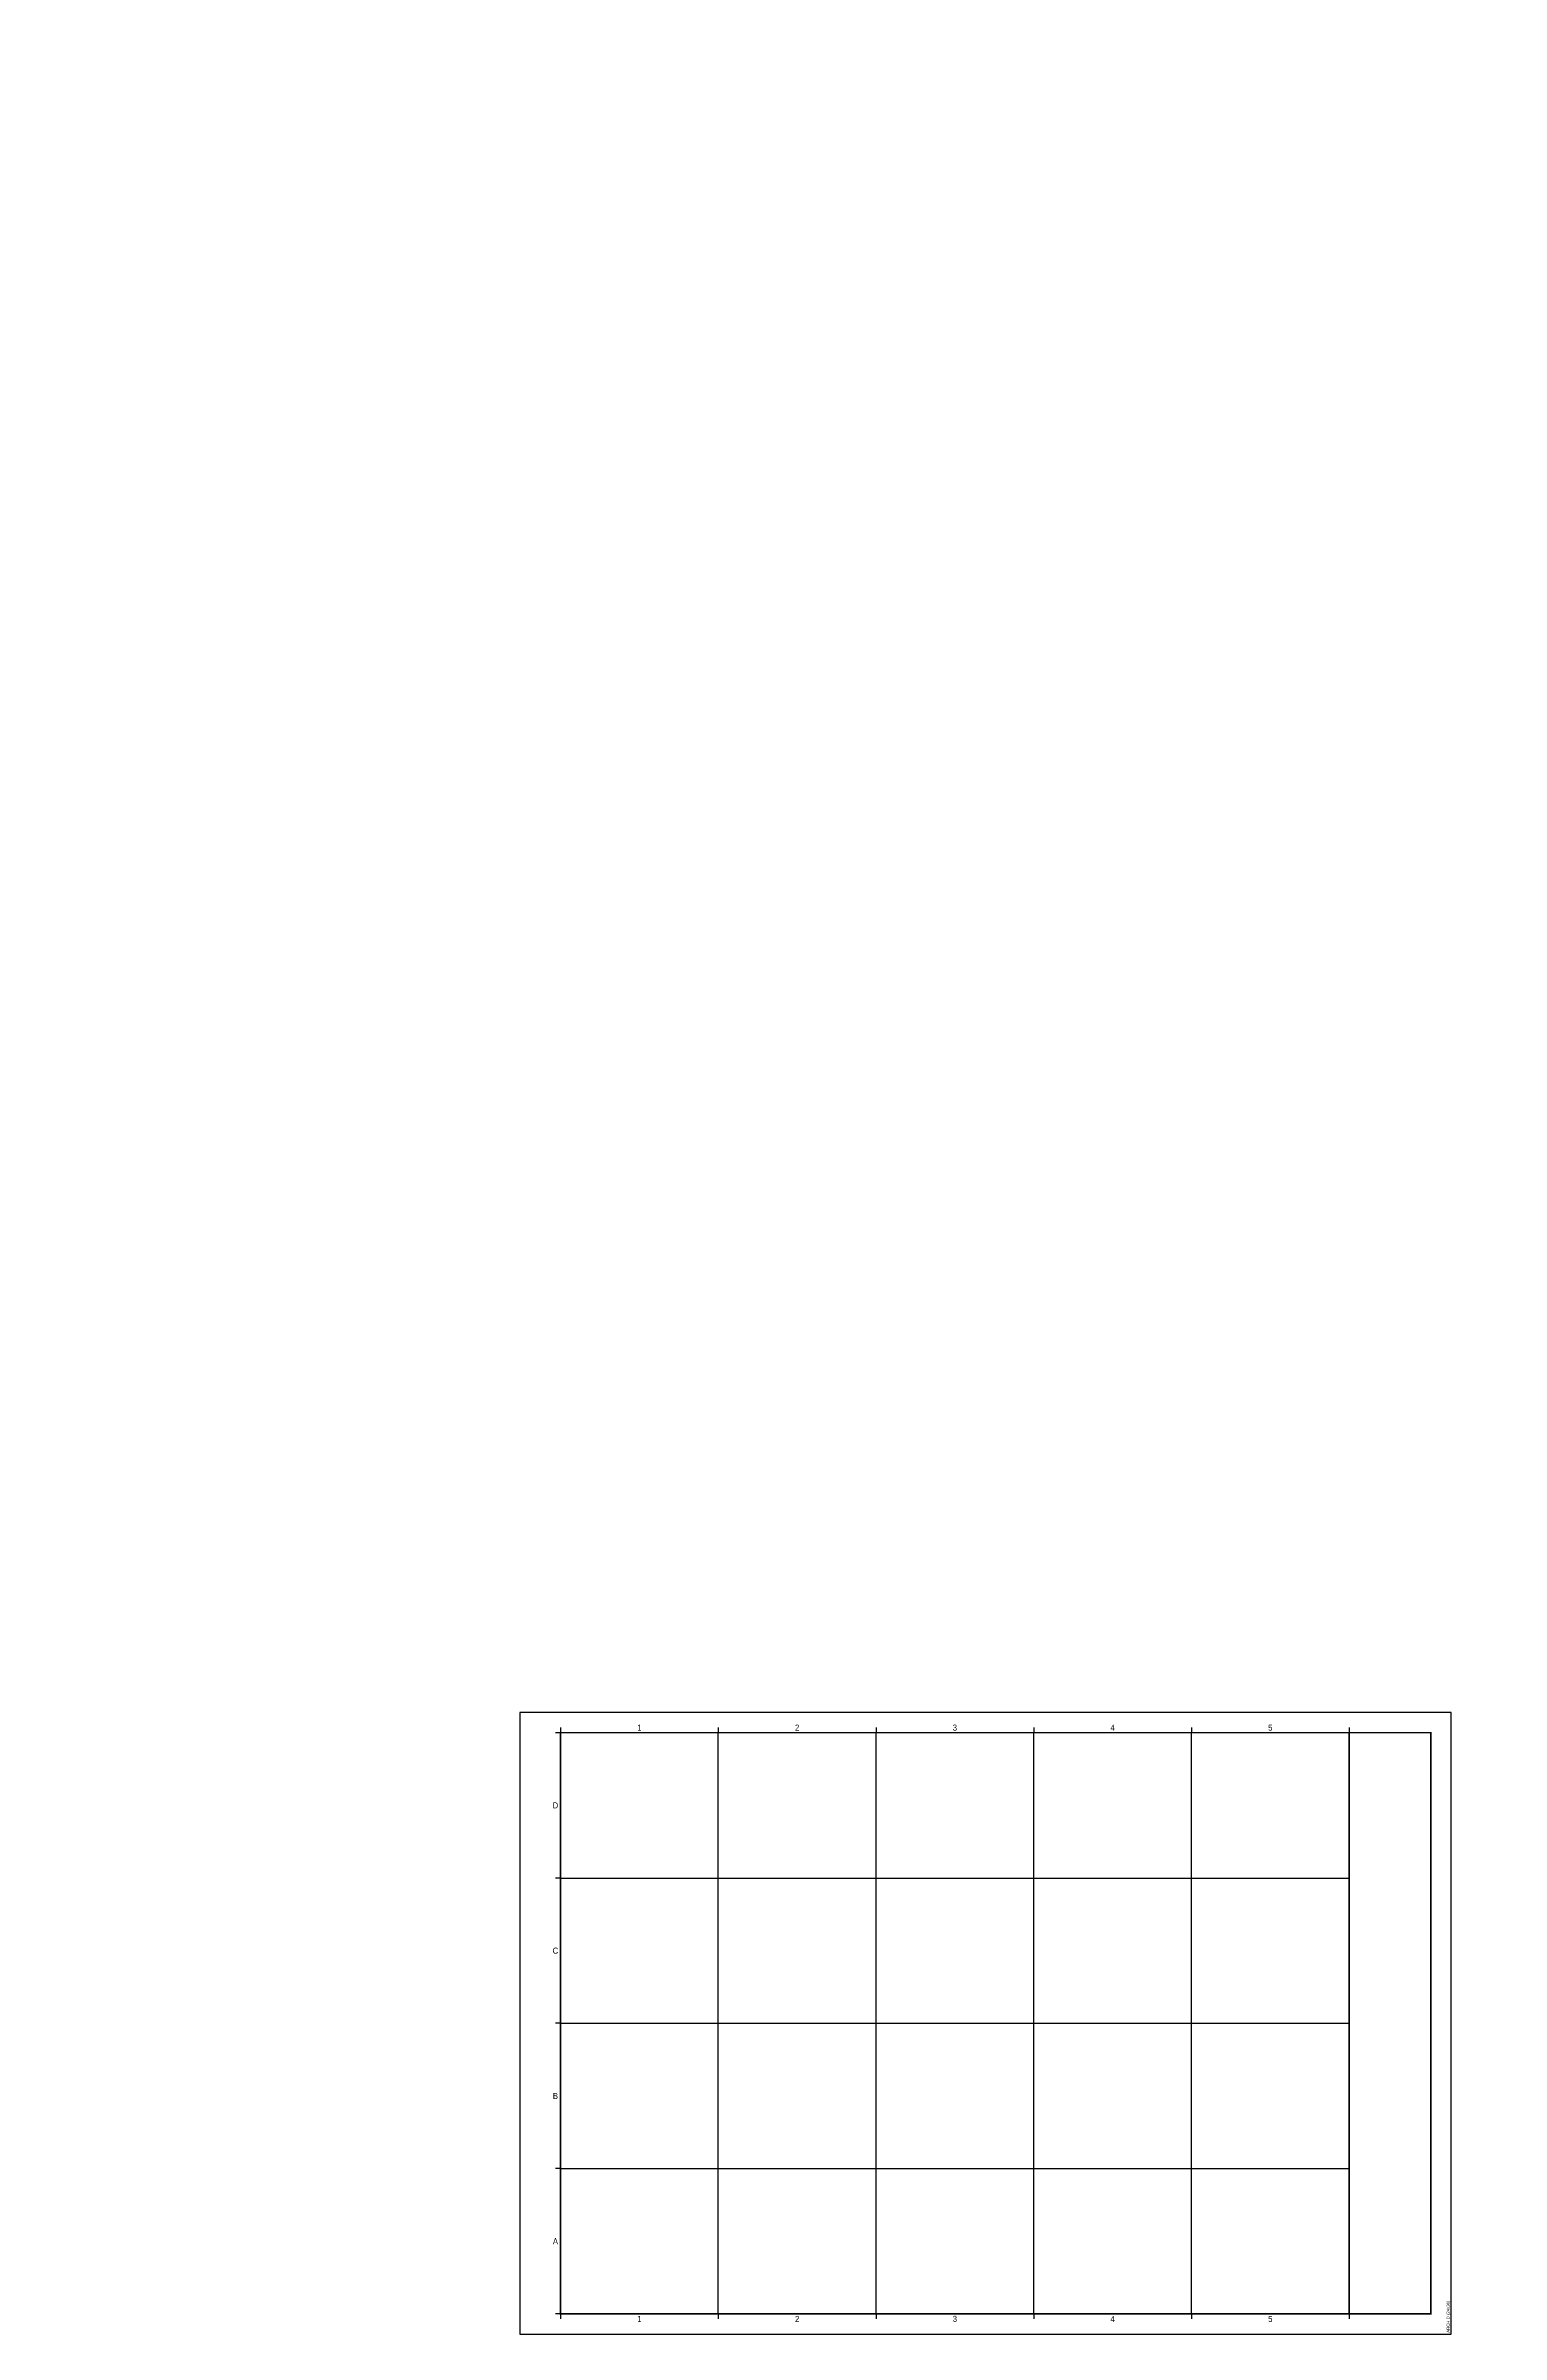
# Model space of a CAD drawing. Header units: millimetres. Extents: x -22338 to 45374, y 4851 to 17941.
# Drawn here: x -821 to 606, y 4851 to 7095 of the extents above; entities that cross this region are included whole.
import ezdxf
from ezdxf import colors
from ezdxf.entities.mleader import LeaderData, LeaderLine
from ezdxf.math import Vec2, Vec3

# ---------------------------------------------------------------- set-up
doc = ezdxf.new("R2010")
doc.units = ezdxf.units.MM
doc.header["$LTSCALE"] = 10
doc.layers.get('DEFPOINTS').update_dxf_attribs({"color": 252})
doc.layers.add('S-ANNO-TEXT', color=2, linetype='Continuous')
doc.styles.add('BB_Standard', font='arial.ttf', dxfattribs={"width": 0.9, "height": 2.2})

# ---------------------------------------------------------------- blocks, each defined once
blk = doc.blocks.new('BB_Sheet_ARCH D_Landscape_Metric')
at = {"layer": 'DEFPOINTS'}
for p, q in [((40, 589.8), (35, 589.8)), ((40, 589.8), (35, 589.8)), ((40, 589.8), (35, 589.8)), ((40, 594.8), (40, 589.8)), ((40, 594.8), (40, 589.8)), ((194.72, 594.8), (194.72, 589.8)), ((194.72, 20), (194.72, 589.8)), ((349.44, 594.8), (349.44, 589.8)), ((349.44, 20), (349.44, 589.8)), ((504.16, 594.8), (504.16, 589.8)), ((504.16, 20), (504.16, 589.8)), ((658.88, 594.8), (658.88, 589.8)), ((658.88, 20), (658.88, 589.8)), ((813.6, 594.8), (813.6, 589.8)), ((40, 447.35), (35, 447.35)), ((40, 447.35), (813.6, 447.35)), ((40, 304.9), (35, 304.9)), ((40, 304.9), (813.6, 304.9)), ((40, 162.45), (35, 162.45)), ((40, 162.45), (813.6, 162.45)), ((40, 20), (35, 20)), ((40, 20), (40, 15)), ((194.72, 20), (194.72, 15)), ((349.44, 20), (349.44, 15)), ((504.16, 20), (504.16, 15)), ((658.88, 20), (658.88, 15)), ((813.6, 20), (813.6, 15))]:
    blk.add_line(p, q, dxfattribs=at)
for points in [[(0, 0), (913.6, 0), (913.6, 609.8), (0, 609.8)], [(40, 20), (813.6, 20), (813.6, 589.8), (40, 589.8)]]:
    blk.add_lwpolyline(points, close=True, dxfattribs=at)
at = {"layer": 'DEFPOINTS', "const_width": 1.4}
blk.add_lwpolyline([(40, 589.8), (893.6, 589.8), (893.6, 20), (40, 20)], close=True, dxfattribs=at)
blk.add_lwpolyline([(813.6, 20), (813.6, 589.8)], dxfattribs=at)
at = {"layer": 'DEFPOINTS', "style": 'BB_Standard'}
blk.add_text('ARCH D (24x36)', height=3, rotation=90, dxfattribs=at).set_placement((912.1, 1.5))
at = {"layer": 'DEFPOINTS', "char_height": 6, "width": 5, "attachment_point": 5, "style": 'BB_Standard'}
for s, insert in [('1', (117.36, 594.8)), ('2', (272.08, 594.8)), ('3', (426.8, 594.8)), ('4', (581.52, 594.8)), ('5', (736.24, 594.8)), ('D', (35, 518.575)), ('C', (35, 376.125)), ('B', (35, 233.675)), ('A', (35, 91.225)), ('1', (117.36, 15)), ('2', (272.08, 15)), ('3', (426.8, 15)), ('4', (581.52, 15)), ('5', (736.24, 15))]:
    blk.add_mtext(s, dxfattribs=dict(at, insert=insert))
blk = doc.blocks.new('*U98')
at = {"layer": 'DEFPOINTS'}
blk.add_blockref('BB_Sheet_ARCH D_Landscape_Metric', (0, 0), dxfattribs=at)
blk = doc.blocks.new('_DotBlank')
at = {"color": 0, "linetype": 'ByBlock', "lineweight": -2}
blk.add_line((-0.5, 0), (-1, 0), dxfattribs=at)
blk.add_circle((0, 0), 0.5, dxfattribs=at)

msp = doc.modelspace()

# ---------------------------------------------------------------- block references
msp.add_blockref('*U98', (-356.5, 4850.5))

# ---------------------------------------------------------------- leaders
at = {"layer": 'S-ANNO-TEXT'}
ml = msp.add_multileader_mtext('Standard', dxfattribs=at)
ml.set_content('GRANULAR "A" BACKFILL COMPACTED TO 24kPa (SLS)', color=256, style='BB_Standard')
ml.set_leader_properties()
ml.set_arrow_properties(name='DOTBLANK')
ml.build(insert=Vec2(0, 0))
ml.multileader.update_dxf_attribs({"dogleg_length": 4.45, "arrow_head_size": 50, "scale": 20})
ctx = ml.context
ctx.base_point, ctx.scale, ctx.char_height, ctx.arrow_head_size, ctx.landing_gap_size, ctx.plane_origin = Vec3(10581.1, 6623.1), 20, 44, 50, 56, Vec3(12822.8, 7069.5)
ctx.text_align_type = 2
notes = []
notes.append((ctx, [(0, (1, 1, 0), (12242.8, 6623.1), (-1, 0), 88.9, [(0, [(12550.4, 7069.5)], 0, [])])]))
ctx.mtext.insert, ctx.mtext.width, ctx.mtext.alignment, ctx.mtext.flow_direction = Vec3(12097.8, 6651.6), 1721.789, 3, 5
ml = msp.add_multileader_mtext('Standard', dxfattribs=at)
ml.set_content('51mm RIGID INSULATION.\\PREFER CMHC INSULATED SLAB ON GRADE FOUNDATIONS GUIDE FOR EXTENTS BEYOND EDGE OF SLAB', color=256, style='BB_Standard')
ml.set_leader_properties()
ml.build(insert=Vec2(0, 0))
ml.multileader.update_dxf_attribs({"dogleg_length": 4.45, "arrow_head_size": 50, "scale": 20})
ctx = ml.context
ctx.base_point, ctx.scale, ctx.char_height, ctx.arrow_head_size, ctx.landing_gap_size, ctx.plane_origin = Vec3(10973.9, 6487.5), 20, 44, 50, 56, Vec3(12329.5, 7002.1)
ctx.text_align_type = 2
notes.append((ctx, [(0, (1, 1, 0), (12329.5, 6487.5), (-1, 0), 88.9, [(0, [(12764.1, 6945.1)], 0, [])])]))
ctx.mtext.insert, ctx.mtext.width, ctx.mtext.defined_height, ctx.mtext.alignment, ctx.mtext.flow_direction = Vec3(12184.5, 6509.9), 1197.498, 192.4, 3, 5
for ctx, leaders in notes:
    for number, flags, end, landing, length, lines in leaders:
        leader = LeaderData()
        leader.index, (leader.has_last_leader_line, leader.has_dogleg_vector, leader.attachment_direction) = number, flags
        leader.last_leader_point, leader.dogleg_vector, leader.dogleg_length = Vec3(end), Vec3(landing), length
        for number, points, colour, breaks in lines:
            line = LeaderLine()
            line.index, line.vertices, line.color, line.breaks = number, Vec3.list(points), colors.encode_raw_color(colour), breaks
            leader.lines.append(line)
        ctx.leaders.append(leader)

doc.saveas('drawing.dxf')
